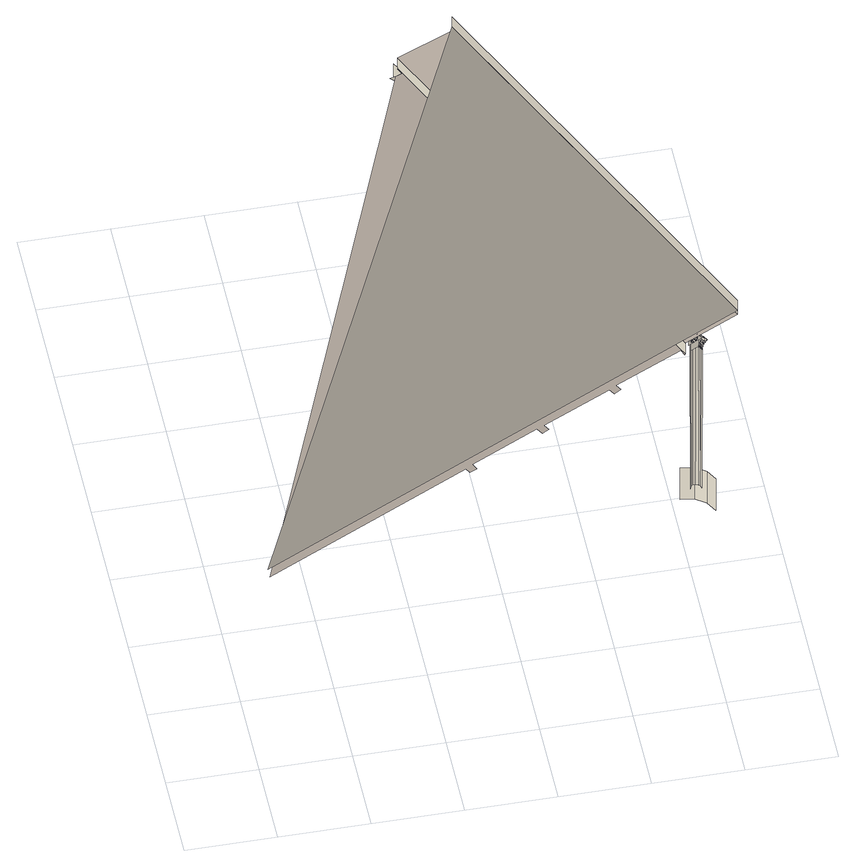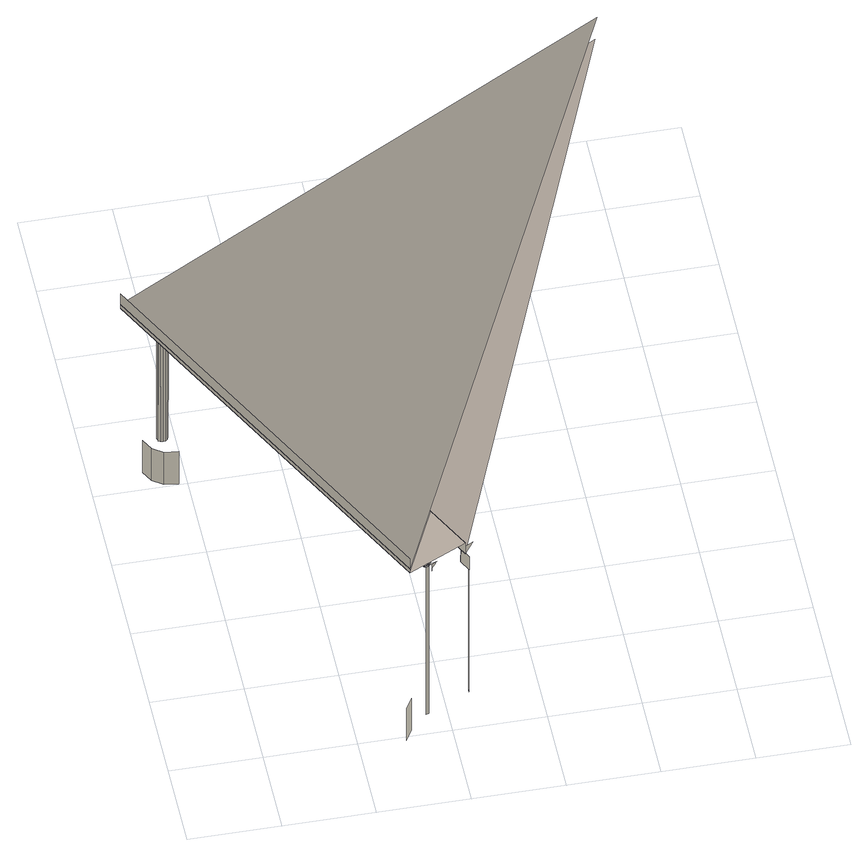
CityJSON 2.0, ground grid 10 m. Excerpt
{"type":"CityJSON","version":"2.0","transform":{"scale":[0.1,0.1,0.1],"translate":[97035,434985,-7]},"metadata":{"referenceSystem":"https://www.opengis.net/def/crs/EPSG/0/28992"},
"CityObjects":{
"bridge1":{"type":"Bridge","attributes":{"name":"Van Brienenoordbrug"},"children":["bridge1-1","bridge1-2","bridge1-3","bridge1-4","bridge1-5","bridge1-6","bridge1-7","bridge1-8","bridge1-9","bridge1-10","bridge1-11","bridge1-12","bridge1-13","bridge1-14","bridge1-15","bridge1-16","bridge1-17","bridge1-18","bridge1-19","bridge1-20","bridge1-21","bridge1-22","bridge1-23","bridge1-24","bridge1-25","bridge1-26","bridge1-27","bridge1-28","bridge1-29","bridge1-30","bridge1-31","bridge1-32","bridge1-33","bridge1-34","bridge1-35","bridge1-36","bridge1-37","bridge1-38","bridge1-39","bridge1-40","bridge1-41","bridge1-42","bridge1-43","bridge1-44","bridge1-45","bridge1-46","bridge1-47","bridge1-48","bridge1-49","bridge1-50","bridge1-51","bridge1-52","bridge1-53","bridge1-54","bridge1-55","bridge1-56","bridge1-57","bridge1-58","bridge1-59","bridge1-60","bridge1-61","bridge1-62"],"geometry":[{"type":"MultiSurface","lod":"2","boundaries":[[[0,1,2]],[[3,4,5,6,7,8,9,10,11,12,13,14,15,16,17,18,19,20,21,22]],[[23,24,25,26]],[[26,25,27,28]],[[29,8,7,30]],[[31,32,33,34,9,8,29]],[[35,36,37]],[[10,35,37,38,39,11]],[[40,41,42,43]],[[44,38,37,36]],[[45,46,47,48]],[[46,49,50,47]],[[49,51,52,50]]],"semantics":{"surfaces":[{"type":"OuterFloorSurface"},{"type":"OuterCeilingSurface"},{"type":"WallSurface"}],"values":[0,1,2,2,2,2,1,2,2,1,2,2,2]}}]},
"bridge1-1":{"type":"BridgeInstallation","parents":["bridge1"],"geometry":[{"type":"MultiSurface","lod":"2","boundaries":[[[53,54,55,56,57,58,59,60,61,62,63,64,65,66]]]}]},
"bridge1-2":{"type":"BridgeInstallation","parents":["bridge1"],"geometry":[{"type":"MultiSurface","lod":"2","boundaries":[[[56,55,67,57]]]}]},
"bridge1-3":{"type":"BridgeInstallation","parents":["bridge1"],"geometry":[{"type":"MultiSurface","lod":"2","boundaries":[[[68,69,67,70]]]}]},
"bridge1-4":{"type":"BridgeInstallation","parents":["bridge1"]},
"bridge1-5":{"type":"BridgeInstallation","parents":["bridge1"]},
"bridge1-6":{"type":"BridgeInstallation","parents":["bridge1"],"geometry":[{"type":"MultiSurface","lod":"2","boundaries":[[[71,72,73,74]]]}]},
"bridge1-7":{"type":"BridgeInstallation","parents":["bridge1"],"geometry":[{"type":"MultiSurface","lod":"2","boundaries":[[[75,76,74,73]]]}]},
"bridge1-8":{"type":"BridgeInstallation","parents":["bridge1"],"geometry":[{"type":"MultiSurface","lod":"2","boundaries":[[[77,78,72,71]]]}]},
"bridge1-9":{"type":"BridgeInstallation","parents":["bridge1"],"geometry":[{"type":"MultiSurface","lod":"2","boundaries":[[[79,80,76,75]]]}]},
"bridge1-10":{"type":"BridgeInstallation","parents":["bridge1"],"geometry":[{"type":"MultiSurface","lod":"2","boundaries":[[[78,77,81,82]]]}]},
"bridge1-11":{"type":"BridgeInstallation","parents":["bridge1"],"geometry":[{"type":"MultiSurface","lod":"2","boundaries":[[[83,84,80,79]]]}]},
"bridge1-12":{"type":"BridgeInstallation","parents":["bridge1"],"geometry":[{"type":"MultiSurface","lod":"2","boundaries":[[[85,86,82,81]]]}]},
"bridge1-13":{"type":"BridgeInstallation","parents":["bridge1"],"geometry":[{"type":"MultiSurface","lod":"2","boundaries":[[[87,84,83]]]}]},
"bridge1-14":{"type":"BridgeInstallation","parents":["bridge1"],"geometry":[{"type":"MultiSurface","lod":"2","boundaries":[[[86,85,88,89]]]}]},
"bridge1-15":{"type":"BridgeInstallation","parents":["bridge1"],"geometry":[{"type":"MultiSurface","lod":"2","boundaries":[[[90,91,84,87]]]}]},
"bridge1-16":{"type":"BridgeInstallation","parents":["bridge1"],"geometry":[{"type":"MultiSurface","lod":"2","boundaries":[[[89,88,92,93]]]}]},
"bridge1-17":{"type":"BridgeInstallation","parents":["bridge1"],"geometry":[{"type":"MultiSurface","lod":"2","boundaries":[[[94,91,90,95,96,69]]]}]},
"bridge1-18":{"type":"BridgeInstallation","parents":["bridge1"],"geometry":[{"type":"MultiSurface","lod":"2","boundaries":[[[93,92,97,98]]]}]},
"bridge1-19":{"type":"BridgeInstallation","parents":["bridge1"],"geometry":[{"type":"MultiSurface","lod":"2","boundaries":[[[99,100,94,69,95]]]}]},
"bridge1-20":{"type":"BridgeInstallation","parents":["bridge1"],"geometry":[{"type":"MultiSurface","lod":"2","boundaries":[[[98,97,101,102]]]}]},
"bridge1-21":{"type":"BridgeInstallation","parents":["bridge1"],"geometry":[{"type":"MultiSurface","lod":"2","boundaries":[[[100,99,103,104]]]}]},
"bridge1-22":{"type":"BridgeInstallation","parents":["bridge1"],"geometry":[{"type":"MultiSurface","lod":"2","boundaries":[[[102,101,105,106]]]}]},
"bridge1-23":{"type":"BridgeInstallation","parents":["bridge1"],"geometry":[{"type":"MultiSurface","lod":"2","boundaries":[[[107,104,103,108]]]}]},
"bridge1-24":{"type":"BridgeInstallation","parents":["bridge1"],"geometry":[{"type":"MultiSurface","lod":"2","boundaries":[[[106,105,109,110]]]}]},
"bridge1-25":{"type":"BridgeInstallation","parents":["bridge1"],"geometry":[{"type":"MultiSurface","lod":"2","boundaries":[[[107,108,111,112]]]}]},
"bridge1-26":{"type":"BridgeInstallation","parents":["bridge1"],"geometry":[{"type":"MultiSurface","lod":"2","boundaries":[[[113,110,109,114]]]}]},
"bridge1-27":{"type":"BridgeInstallation","parents":["bridge1"],"geometry":[{"type":"MultiSurface","lod":"2","boundaries":[[[112,111,115,116]]]}]},
"bridge1-28":{"type":"BridgeInstallation","parents":["bridge1"],"geometry":[{"type":"MultiSurface","lod":"2","boundaries":[[[113,114,117,118]]]}]},
"bridge1-29":{"type":"BridgeInstallation","parents":["bridge1"],"geometry":[{"type":"MultiSurface","lod":"2","boundaries":[[[116,115,118,117]]]}]},
"bridge1-30":{"type":"BridgeInstallation","parents":["bridge1"],"geometry":[{"type":"MultiSurface","lod":"2","boundaries":[[[119,120,121,122]]]}]},
"bridge1-31":{"type":"BridgeInstallation","parents":["bridge1"],"geometry":[{"type":"MultiSurface","lod":"2","boundaries":[[[122,121,123,124]]]}]},
"bridge1-32":{"type":"BridgeInstallation","parents":["bridge1"],"geometry":[{"type":"MultiSurface","lod":"2","boundaries":[[[125,126,127,128,129,130,131,132]]]}]},
"bridge1-33":{"type":"BridgeInstallation","parents":["bridge1"],"geometry":[{"type":"MultiSurface","lod":"2","boundaries":[[[133,134,135,136,137,138,128,127],[77,71,74,76,80,84,91,94,100,139,107,112,116,117,114,109,105,101,97,92,88,85,81]]]}]},
"bridge1-34":{"type":"BridgeInstallation","parents":["bridge1"],"geometry":[{"type":"MultiSurface","lod":"2","boundaries":[[[128,127,120,121,123,140,141]]]}]},
"bridge1-35":{"type":"BridgeInstallation","parents":["bridge1"],"geometry":[{"type":"MultiSurface","lod":"2","boundaries":[[[124,123,140,142]]]}]},
"bridge1-36":{"type":"BridgeInstallation","parents":["bridge1"],"geometry":[{"type":"MultiSurface","lod":"2","boundaries":[[[142,140,141,143]]]}]},
"bridge1-37":{"type":"BridgeInstallation","parents":["bridge1"]},
"bridge1-38":{"type":"BridgeInstallation","parents":["bridge1"]},
"bridge1-39":{"type":"BridgeInstallation","parents":["bridge1"],"geometry":[{"type":"MultiSurface","lod":"2","boundaries":[[[130,144,145,131]]]}]},
"bridge1-40":{"type":"BridgeInstallation","parents":["bridge1"],"geometry":[{"type":"MultiSurface","lod":"2","boundaries":[[[146,147,144,130,129]]]}]},
"bridge1-41":{"type":"BridgeInstallation","parents":["bridge1"],"geometry":[{"type":"MultiSurface","lod":"2","boundaries":[[[148,149,146,129]]]}]},
"bridge1-42":{"type":"BridgeInstallation","parents":["bridge1"],"geometry":[{"type":"MultiSurface","lod":"2","boundaries":[[[147,146,149,150]]]}]},
"bridge1-43":{"type":"BridgeInstallation","parents":["bridge1"],"geometry":[{"type":"MultiSurface","lod":"2","boundaries":[[[141,128,129,146,149,151,143]]]}]},
"bridge1-44":{"type":"BridgeInstallation","parents":["bridge1"],"geometry":[{"type":"MultiSurface","lod":"2","boundaries":[[[150,149,152]]]}]},
"bridge1-45":{"type":"BridgeInstallation","parents":["bridge1"],"geometry":[{"type":"MultiSurface","lod":"2","boundaries":[[[153,150,152,149,148,154,155]]]}]},
"bridge1-46":{"type":"BridgeInstallation","parents":["bridge1"],"geometry":[{"type":"MultiSurface","lod":"2","boundaries":[[[151,149,152,156]]]}]},
"bridge1-47":{"type":"BridgeInstallation","parents":["bridge1"],"geometry":[{"type":"MultiSurface","lod":"2","boundaries":[[[156,152,150,147,144,157]]]}]},
"bridge1-48":{"type":"BridgeInstallation","parents":["bridge1"],"geometry":[{"type":"MultiSurface","lod":"2","boundaries":[[[158,159,137,136]]]}]},
"bridge1-49":{"type":"BridgeInstallation","parents":["bridge1"],"geometry":[{"type":"MultiSurface","lod":"2","boundaries":[[[160,155,154,161]]]}]},
"bridge1-50":{"type":"BridgeInstallation","parents":["bridge1"],"geometry":[{"type":"MultiSurface","lod":"2","boundaries":[[[138,128,141,140,162]]]}]},
"bridge1-51":{"type":"BridgeInstallation","parents":["bridge1"],"geometry":[{"type":"MultiSurface","lod":"2","boundaries":[[[163,160,161,164]]]}]},
"bridge1-52":{"type":"BridgeInstallation","parents":["bridge1"],"geometry":[{"type":"MultiSurface","lod":"2","boundaries":[[[165,163,164,166]]]}]},
"bridge1-53":{"type":"BridgeInstallation","parents":["bridge1"],"geometry":[{"type":"MultiSurface","lod":"2","boundaries":[[[129,128,138,162,167,168,169,166,164,161,154,148]]]}]},
"bridge1-54":{"type":"BridgeInstallation","parents":["bridge1"],"geometry":[{"type":"MultiSurface","lod":"2","boundaries":[[[170,165,166,169]]]}]},
"bridge1-55":{"type":"BridgeInstallation","parents":["bridge1"],"geometry":[{"type":"MultiSurface","lod":"2","boundaries":[[[171,138,137,159]]]}]},
"bridge1-56":{"type":"BridgeInstallation","parents":["bridge1"],"geometry":[{"type":"MultiSurface","lod":"2","boundaries":[[[172,170,169,168]]]}]},
"bridge1-57":{"type":"BridgeInstallation","parents":["bridge1"],"geometry":[{"type":"MultiSurface","lod":"2","boundaries":[[[173,172,168,167]]]}]},
"bridge1-58":{"type":"BridgeInstallation","parents":["bridge1"],"geometry":[{"type":"MultiSurface","lod":"2","boundaries":[[[162,174,171,138]]]}]},
"bridge1-59":{"type":"BridgeInstallation","parents":["bridge1"],"geometry":[{"type":"MultiSurface","lod":"2","boundaries":[[[175,173,167]]]}]},
"bridge1-60":{"type":"BridgeInstallation","parents":["bridge1"],"geometry":[{"type":"MultiSurface","lod":"2","boundaries":[[[174,175,167,162]]]}]},
"bridge1-61":{"type":"BridgeInstallation","parents":["bridge1"],"geometry":[{"type":"MultiSurface","lod":"2","boundaries":[[[36,2,1,44]]]}]},
"bridge1-62":{"type":"BridgeInstallation","parents":["bridge1"],"geometry":[{"type":"MultiSurface","lod":"2","boundaries":[[[176,177,1,2]]]}]}
},
"vertices":[
[10,5,298],[570,295,280],[353,741,297],[259,134,268],[251,130,268],[248,136,268],[14,15,276],[285,701,277],[292,704,277],[289,711,277],[289,712,277],[508,263,259],[507,262,259],[504,269,259],[427,230,262],[431,223,262],[423,218,262],[419,225,262],[341,185,265],[345,178,265],[337,174,265],[333,181,265],[256,141,268],[284,704,259],[284,704,64],[284,706,64],[284,705,259],[284,707,64],[284,707,259],[293,705,259],[278,698,278],[286,719,259],[286,718,278],[289,712,278],[289,711,278],[289,712,293],[353,741,291],[315,659,291],[508,263,276],[508,263,274],[353,721,68],[345,708,68],[345,708,20],[353,721,20],[570,295,274],[509,298,50],[524,296,50],[524,296,2],[509,298,2],[536,288,50],[536,288,2],[543,275,50],[543,275,2],
[327,725,273],[327,725,272],[327,725,282],[324,723,282],[321,722,282],[322,722,281],[323,723,281],[323,723,280],[324,723,279],[325,724,278],[326,724,277],[326,724,276],[327,725,275],[327,725,274],
[330,724,282],
[333,725,59],[333,725,282],[330,724,59],
[515,270,272],[328,725,287],[328,725,286],[515,270,270],
[328,725,285],[515,270,269],
[516,270,273],[328,725,289],
[329,725,284],[516,270,268],
[516,271,274],[329,726,289],
[329,726,283],[517,271,267],
[517,271,274],[330,726,290],
[330,726,282],
[518,271,275],[331,727,291],
[331,727,282],[518,272,266],
[519,272,275],[332,727,291],
[519,272,266],[332,727,282],[333,726,282],
[520,273,275],[333,727,291],
[333,728,282],[521,273,266],
[521,273,275],[334,728,290],
[334,728,282],[521,273,267],
[522,273,274],[335,728,290],
[522,274,267],[335,728,283],
[523,274,273],[336,729,289],
[336,729,284],[523,274,268],
[336,729,288],[523,274,272],
[336,729,285],[523,274,269],
[523,274,271],[336,729,286],
[515,271,45],[514,270,266],[515,273,266],[516,274,45],
[518,275,266],[518,276,45],
[515,270,257],[515,270,258],[515,270,266],[524,274,266],[524,275,258],[524,274,257],[524,274,256],[515,270,256],
[512,268,266],[512,268,271],[516,270,275],[523,274,275],[527,276,271],[527,276,266],[522,273,267],
[521,276,266],[524,275,266],
[521,276,45],
[524,275,45],
[527,269,257],[527,269,256],
[524,274,258],[527,270,258],
[524,275,259],[525,273,259],
[526,271,259],
[526,274,45],
[526,272,260],
[527,269,259],[525,275,260],[528,269,260],
[526,273,45],
[527,270,45],
[526,269,275],[530,271,271],
[528,270,261],[525,275,261],
[530,278,266],
[529,270,262],[526,275,262],
[529,270,263],[526,276,263],
[529,277,265],[528,276,264],[527,276,263],
[530,271,263],
[530,271,266],
[531,271,264],
[531,271,265],
[533,272,266],
[532,272,265],
[353,741,312],[570,295,295]
]}
